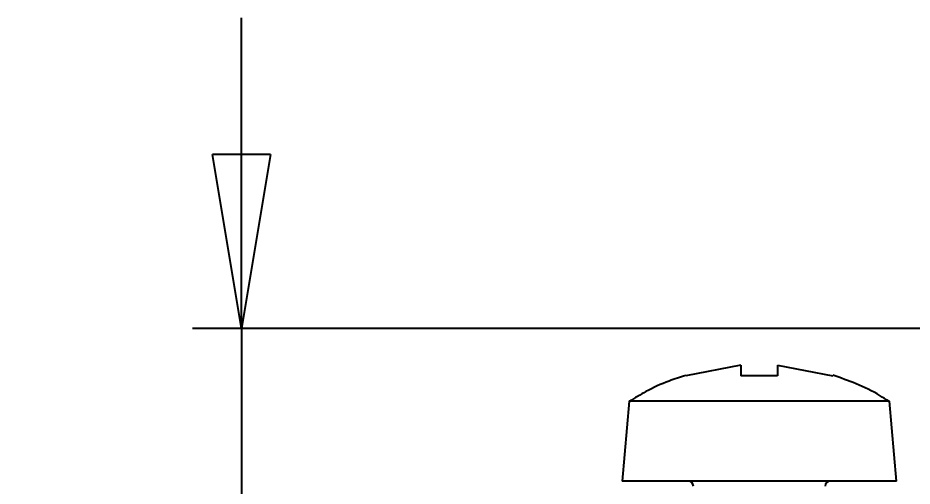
# Model space of a CAD drawing. Header units: millimetres. Extents: x 5 to 292, y 4 to 204.
# Drawn here: x 27.13 to 45.39, y 99.4 to 108.97 of the extents above; entities that cross this region are included whole.
import ezdxf

# ---------------------------------------------------------------- set-up
doc = ezdxf.new("R2010")
doc.units = ezdxf.units.MM
doc.layers.add('LAYER_1', color=179, linetype='Continuous')
doc.styles.add('SLDTEXTSTYLE0', font='TXT', dxfattribs={"width": 0.75})
doc.dimstyles.new('SLDDIMSTYLE1', dxfattribs={"dimtxt": 3.5, "dimasz": 3.556, "dimexe": 0, "dimexo": 0.0625, "dimgap": 0.875, "dimtad": 1, "dimrnd": 1e-09, "dimzin": 12, "dimdsep": 46, "dimtxsty": 'SLDTEXTSTYLE0', "dimblk1": 'CLOSED', "dimblk2": 'CLOSED', "dimsah": 1, "dimcen": 0.09, "dimadec": 0, "dimazin": 3, "dimtfac": 1, "dimtmove": 0, "dimatfit": 0, "dimldrblk": 'CLOSED', "dimfxl": 1, "dimfrac": 2, "dimtolj": 1, "dimtzin": 12, "dimarcsym": 0})

# ---------------------------------------------------------------- blocks, each defined once
blk = doc.blocks.new('_CLOSED')
at = {"color": 0, "linetype": 'ByBlock', "lineweight": -2}
for p, q in [((-1, 0.166667), (0, 0)), ((-1, 0.166667), (-1, -0.166667)), ((0, 0), (-1, -0.166667)), ((0, 0), (-1, 0))]:
    blk.add_line(p, q, dxfattribs=at)
blk = doc.blocks.new('_D_3')
at = {"layer": 'LAYER_1'}
for p, q in [((31.696, 102.624), (31.696, 108.974)), ((53.023, 102.624), (30.696, 102.624)), ((31.696, 102.624), (31.696, 84.774)), ((38.223, 84.774), (30.696, 84.774)), ((31.696, 84.774), (31.696, 78.424))]:
    blk.add_line(p, q, dxfattribs=at)
at = {"layer": 'LAYER_1', "xscale": 3.556, "yscale": 3.556}
for p, rotation in [((31.696, 102.624, 1.494), 270), ((31.696, 84.774, 1.494), 90)]:
    blk.add_blockref('_CLOSED', p, dxfattribs=dict(at, rotation=rotation))
at = {"layer": 'LAYER_1', "insert": (27.184, 83.136), "char_height": 3.5, "attachment_point": 1, "rotation": 90, "style": 'SLDTEXTSTYLE0'}
blk.add_mtext('17.85mm', dxfattribs=at)

msp = doc.modelspace()

# ---------------------------------------------------------------- linework, layer by layer
at = {"color": 7, "linetype": 'Continuous', "lineweight": 25}
for p, q in [((41.898, 101.873), (40.773, 101.657)), ((41.898, 101.873), (41.898, 101.657)), ((42.648, 101.873), (42.648, 101.657)), ((42.648, 101.873), (43.773, 101.657)), ((42.648, 101.657), (41.898, 101.657)), ((39.616, 101.137), (39.473, 99.502)), ((44.93, 101.137), (39.616, 101.137)), ((45.073, 99.502), (44.93, 101.137)), ((45.073, 99.502), (39.473, 99.502))]:
    msp.add_line(p, q, dxfattribs=at)
for centre, start, end in [((40.826, 99.402), 360, 90), ((43.72, 99.402), 90, 180)]:
    msp.add_arc(centre, 0.1, start, end, dxfattribs=at)
for points, knots in [([(40.771, 101.663), (40.656, 101.627), (40.377, 101.54), (39.99, 101.361), (39.731, 101.202), (39.618, 101.133)], [0, 0, 0, 0, 0.282432, 0.689484, 1, 1, 1, 1]), ([(44.917, 101.137), (44.858, 101.176), (44.647, 101.315), (44.266, 101.499), (43.935, 101.613), (43.777, 101.668)], [0, 0, 0, 0, 0.167098, 0.60255, 1, 1, 1, 1])]:
    msp.add_open_spline(points, degree=3, knots=knots, dxfattribs=at)

# ---------------------------------------------------------------- dimensions: what is measured, and where the dimension line sits
at = {"layer": 'LAYER_1'}
dim = msp.add_linear_dim(base=(31.696, 84.774), p1=(54.023, 102.624), p2=(39.223, 84.774), angle=90, dimstyle='SLDDIMSTYLE1', dxfattribs=at)
dim.commit()
dim.dimension.update_dxf_attribs({"geometry": '_D_3', "text_midpoint": (31.696, 93.33), "dimtype": 160})

doc.saveas('drawing.dxf')
